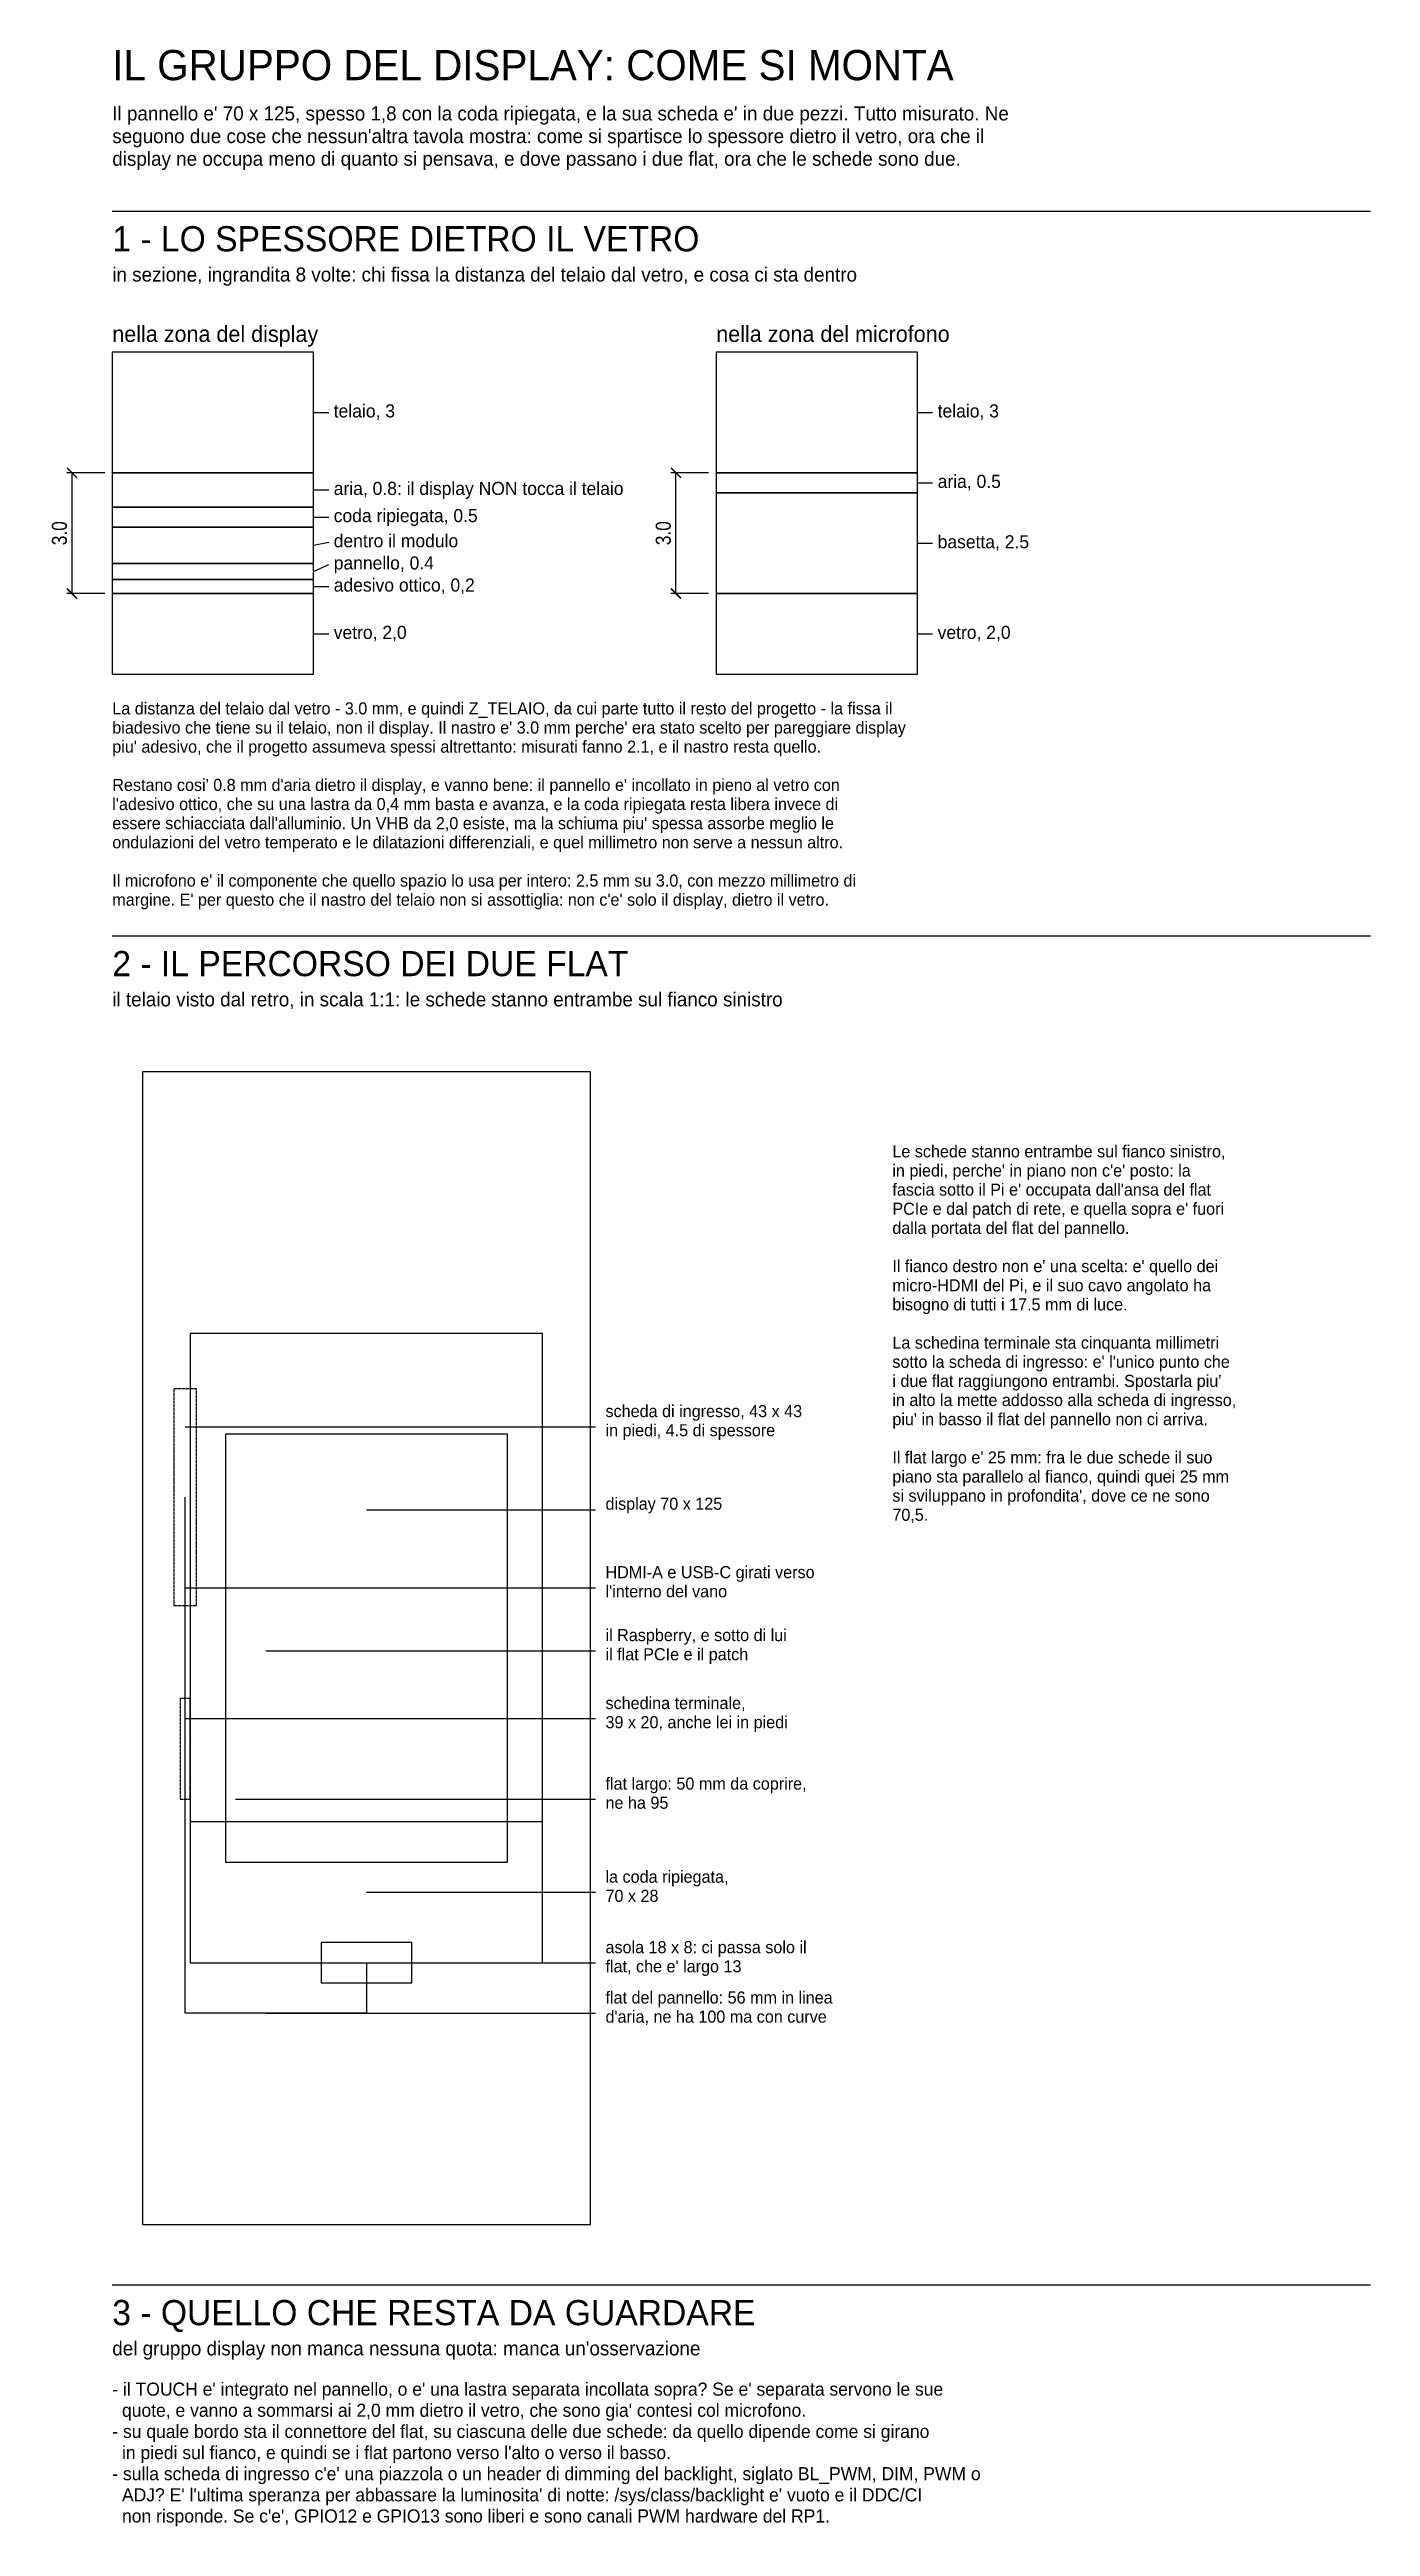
# Model space of a CAD drawing. Header units: millimetres. Extents: x -12 to 250, y -472 to 20.
import ezdxf

# ---------------------------------------------------------------- set-up
doc = ezdxf.new("R2010")
doc.units = ezdxf.units.MM
doc.linetypes.add('DASHED2', pattern=[0.762, 0.635, -0.127])
for name, color, linetype in [('FILETTATURA', 3, 'CONTINUOUS'), ('FINESTRE', 4, 'CONTINUOUS'), ('INGOMBRI', 8, 'DASHED2'), ('NOTE', 6, 'CONTINUOUS'), ('QUOTE', 8, 'CONTINUOUS'), ('SMOKE', 5, 'CONTINUOUS'), ('TAGLIO', 1, 'CONTINUOUS')]:
    doc.layers.add(name, color=color, linetype=linetype)
doc.styles.add('OpenSansCondensed-Light', font='OpenSansCondensed-Light.ttf')
doc.dimstyles.new('EZDXF', dxfattribs={"dimtxt": 3, "dimasz": 2, "dimexe": 1, "dimexo": 1.5, "dimgap": 1, "dimtad": 1, "dimdec": 1, "dimzin": 12, "dimdsep": 46, "dimtxsty": 'OpenSansCondensed-Light', "dimblk": 'ARCHTICK', "dimcen": 2.5, "dimazin": 3, "dimtfac": 0.5, "dimtmove": 2, "dimatfit": 3})

# ---------------------------------------------------------------- blocks, each defined once
blk = doc.blocks.new('_ARCHTICK')
at = {"color": 0, "linetype": 'BYBLOCK', "const_width": 0.15}
blk.add_lwpolyline([(-0.5, -0.5), (0.5, 0.5)], dxfattribs=at)

msp = doc.modelspace()

# ---------------------------------------------------------------- linework, layer by layer
at = {"layer": 'FILETTATURA'}
for points in [[(0, -74.8), (40, -74.8), (40, -70.8), (0, -70.8)], [(15.5, -360), (85.5, -360), (85.5, -332), (15.5, -332)]]:
    msp.add_lwpolyline(points, close=True, dxfattribs=at)
at = {"layer": 'FINESTRE'}
msp.add_lwpolyline([(0, -88), (40, -88), (40, -85.2), (0, -85.2)], close=True, dxfattribs=at)
at = {"layer": 'INGOMBRI'}
for points in [[(12.25, -289), (16.75, -289), (16.75, -246), (12.25, -246)], [(13.5, -327.5), (15.5, -327.5), (15.5, -307.5), (13.5, -307.5)]]:
    msp.add_lwpolyline(points, close=True, dxfattribs=at)
at = {"layer": 'NOTE'}
msp.add_line((14.5, -317.5), (14.5, -267.5), dxfattribs=at)
msp.add_lwpolyline([(50.5, -360), (50.5, -370), (14.5, -370), (14.5, -317.5)], dxfattribs=at)
at = {"layer": 'QUOTE'}
for p, q in [((0, -12), (250, -12)), ((40, -52), (43, -52)), ((160, -52), (163, -52)), ((40, -67.4), (43, -67.4)), ((160, -66), (163, -66)), ((40, -72.8), (43, -72.8)), ((40, -78.4), (43, -77.8)), ((160, -78), (163, -78)), ((40, -83.6), (43, -82.2)), ((40, -86.6), (43, -86.6)), ((40, -96), (43, -96)), ((160, -96), (163, -96)), ((0, -156), (250, -156)), ((14.5, -253.5), (96, -253.5)), ((50.5, -270), (96, -270)), ((14.5, -285.5), (96, -285.5)), ((30.5, -298), (96, -298)), ((14.5, -311.5), (96, -311.5)), ((24.5, -327.5), (96, -327.5)), ((50.5, -346), (96, -346)), ((50.5, -360), (96, -360)), ((30.5, -370), (96, -370)), ((0, -424), (250, -424))]:
    msp.add_line(p, q, dxfattribs=at)
for points in [[(0, -70.8), (40, -70.8), (40, -64), (0, -64)], [(120, -68), (160, -68), (160, -64), (120, -64)], [(0, -82), (40, -82), (40, -74.8), (0, -74.8)], [(6, -412), (95, -412), (95, -183), (6, -183)], [(22.5, -340), (78.5, -340), (78.5, -255), (22.5, -255)]]:
    msp.add_lwpolyline(points, close=True, dxfattribs=at)
at = {"layer": 'SMOKE'}
for points in [[(120, -88), (160, -88), (160, -68), (120, -68)], [(0, -85.2), (40, -85.2), (40, -82), (0, -82)], [(15.5, -360), (85.5, -360), (85.5, -235), (15.5, -235)]]:
    msp.add_lwpolyline(points, close=True, dxfattribs=at)
at = {"layer": 'TAGLIO'}
for points in [[(0, -64), (40, -64), (40, -40), (0, -40)], [(120, -64), (160, -64), (160, -40), (120, -40)], [(0, -104), (40, -104), (40, -88), (0, -88)], [(120, -104), (160, -104), (160, -88), (120, -88)], [(41.5, -364), (59.5, -364), (59.5, -356), (41.5, -356)]]:
    msp.add_lwpolyline(points, close=True, dxfattribs=at)

# ---------------------------------------------------------------- texts
at = {"layer": 'FILETTATURA'}
for s, p in [('flat largo: 50 mm da coprire,', (98, -325.6)), ('ne ha 95', (98, -329.4)), ('flat del pannello: 56 mm in linea', (98, -368.1)), ("d'aria, ne ha 100 ma con curve", (98, -371.9))]:
    msp.add_text(s, height=2.4, dxfattribs=at).set_placement(p)
at = {"layer": 'NOTE'}
for s, height, p in [('telaio, 3', 2.6, (44, -53)), ('telaio, 3', 2.6, (164, -53)), ('aria, 0.8: il display NON tocca il telaio', 2.6, (44, -68.4)), ('aria, 0.5', 2.6, (164, -67)), ('coda ripiegata, 0.5', 2.6, (44, -73.8)), ('dentro il modulo', 2.6, (44, -78.8)), ('basetta, 2.5', 2.6, (164, -79)), ('pannello, 0.4', 2.6, (44, -83.2)), ('adesivo ottico, 0,2', 2.6, (44, -87.6)), ('vetro, 2,0', 2.6, (44, -97)), ('vetro, 2,0', 2.6, (164, -97)), ('La distanza del telaio dal vetro - 3.0 mm, e quindi Z_TELAIO, da cui parte tutto il resto del progetto - la fissa il', 2.4, (0, -112)), ("biadesivo che tiene su il telaio, non il display. Il nastro e' 3.0 mm perche' era stato scelto per pareggiare display", 2.4, (0, -115.8)), ("piu' adesivo, che il progetto assumeva spessi altrettanto: misurati fanno 2.1, e il nastro resta quello.", 2.4, (0, -119.6)), ("Restano cosi' 0.8 mm d'aria dietro il display, e vanno bene: il pannello e' incollato in pieno al vetro con", 2.4, (0, -127.2)), ("essere schiacciata dall'alluminio. Un VHB da 2,0 esiste, ma la schiuma piu' spessa assorbe meglio le", 2.4, (0, -134.8)), ("l'adesivo ottico, che su una lastra da 0,4 mm basta e avanza, e la coda ripiegata resta libera invece di", 2.4, (0, -131)), ('ondulazioni del vetro temperato e le dilatazioni differenziali, e quel millimetro non serve a nessun altro.', 2.4, (0, -138.6)), ("margine. E' per questo che il nastro del telaio non si assottiglia: non c'e' solo il display, dietro il vetro.", 2.4, (0, -150)), ("Il microfono e' il componente che quello spazio lo usa per intero: 2.5 mm su 3.0, con mezzo millimetro di", 2.4, (0, -146.2)), ("in piedi, perche' in piano non c'e' posto: la", 2.4, (155, -203.8)), ('Le schede stanno entrambe sul fianco sinistro,', 2.4, (155, -200)), ("fascia sotto il Pi e' occupata dall'ansa del flat", 2.4, (155, -207.6)), ("PCIe e dal patch di rete, e quella sopra e' fuori", 2.4, (155, -211.4)), ('dalla portata del flat del pannello.', 2.4, (155, -215.2)), ("Il fianco destro non e' una scelta: e' quello dei", 2.4, (155, -222.8)), ('micro-HDMI del Pi, e il suo cavo angolato ha', 2.4, (155, -226.6)), ('bisogno di tutti i 17.5 mm di luce.', 2.4, (155, -230.4)), ('La schedina terminale sta cinquanta millimetri', 2.4, (155, -238)), ("sotto la scheda di ingresso: e' l'unico punto che", 2.4, (155, -241.8)), ("i due flat raggiungono entrambi. Spostarla piu'", 2.4, (155, -245.6)), ('scheda di ingresso, 43 x 43', 2.4, (98, -251.6)), ('in alto la mette addosso alla scheda di ingresso,', 2.4, (155, -249.4)), ("piu' in basso il flat del pannello non ci arriva.", 2.4, (155, -253.2)), ('in piedi, 4.5 di spessore', 2.4, (98, -255.4)), ("Il flat largo e' 25 mm: fra le due schede il suo", 2.4, (155, -260.8)), ('piano sta parallelo al fianco, quindi quei 25 mm', 2.4, (155, -264.6)), ("si sviluppano in profondita', dove ce ne sono", 2.4, (155, -268.4)), ('70,5.', 2.4, (155, -272.2)), ('schedina terminale,', 2.4, (98, -309.6)), ('39 x 20, anche lei in piedi', 2.4, (98, -313.4)), ('la coda ripiegata,', 2.4, (98, -344.1)), ('70 x 28', 2.4, (98, -347.9)), ('asola 18 x 8: ci passa solo il', 2.4, (98, -358.1)), ("flat, che e' largo 13", 2.4, (98, -361.9)), ("- il TOUCH e' integrato nel pannello, o e' una lastra separata incollata sopra? Se e' separata servono le sue", 2.6, (0, -446)), ("  quote, e vanno a sommarsi ai 2,0 mm dietro il vetro, che sono gia' contesi col microfono.", 2.6, (0, -450.2)), ('- su quale bordo sta il connettore del flat, su ciascuna delle due schede: da quello dipende come si girano', 2.6, (0, -454.4)), ("  in piedi sul fianco, e quindi se i flat partono verso l'alto o verso il basso.", 2.6, (0, -458.6)), ("- sulla scheda di ingresso c'e' una piazzola o un header di dimming del backlight, siglato BL_PWM, DIM, PWM o", 2.6, (0, -462.8)), ("  ADJ? E' l'ultima speranza per abbassare la luminosita' di notte: /sys/class/backlight e' vuoto e il DDC/CI", 2.6, (0, -467)), ("  non risponde. Se c'e', GPIO12 e GPIO13 sono liberi e sono canali PWM hardware del RP1.", 2.6, (0, -471.2))]:
    msp.add_text(s, height=height, dxfattribs=at).set_placement(p)
at = {"layer": 'SMOKE'}
for s, height, p in [("Il pannello e' 70 x 125, spesso 1,8 con la coda ripiegata, e la sua scheda e' in due pezzi. Tutto misurato. Ne", 2.8, (0, 6)), ("seguono due cose che nessun'altra tavola mostra: come si spartisce lo spessore dietro il vetro, ora che il", 2.8, (0, 1.5)), ('display ne occupa meno di quanto si pensava, e dove passano i due flat, ora che le schede sono due.', 2.8, (0, -3)), ('in sezione, ingrandita 8 volte: chi fissa la distanza del telaio dal vetro, e cosa ci sta dentro', 2.8, (0, -26)), ('il telaio visto dal retro, in scala 1:1: le schede stanno entrambe sul fianco sinistro', 2.8, (0, -170)), ('display 70 x 125', 2.4, (98, -270)), ('il Raspberry, e sotto di lui', 2.4, (98, -296.1)), ('il flat PCIe e il patch', 2.4, (98, -299.9)), ("del gruppo display non manca nessuna quota: manca un'osservazione", 2.8, (0, -438))]:
    msp.add_text(s, height=height, dxfattribs=at).set_placement(p)
at = {"layer": 'TAGLIO'}
for s, height, p in [('IL GRUPPO DEL DISPLAY: COME SI MONTA', 6, (0, 14)), ('1 - LO SPESSORE DIETRO IL VETRO', 5, (0, -20)), ('nella zona del display', 3.2, (0, -38)), ('nella zona del microfono', 3.2, (120, -38)), ('2 - IL PERCORSO DEI DUE FLAT', 5, (0, -164)), ("l'interno del vano", 2.4, (98, -287.4)), ('HDMI-A e USB-C girati verso', 2.4, (98, -283.6)), ('3 - QUELLO CHE RESTA DA GUARDARE', 5, (0, -432))]:
    msp.add_text(s, height=height, dxfattribs=at).set_placement(p)

# ---------------------------------------------------------------- dimensions: what is measured, and where the dimension line sits
at = {"layer": 'QUOTE'}
for base, p1, p2 in [((-8, -88), (0, -88), (0, -64)), ((112, -88), (120, -88), (120, -64))]:
    msp.add_linear_dim(base=base, p1=p1, p2=p2, angle=90, text='3.0', dimstyle='EZDXF', dxfattribs=at).render()

doc.saveas('drawing.dxf')
